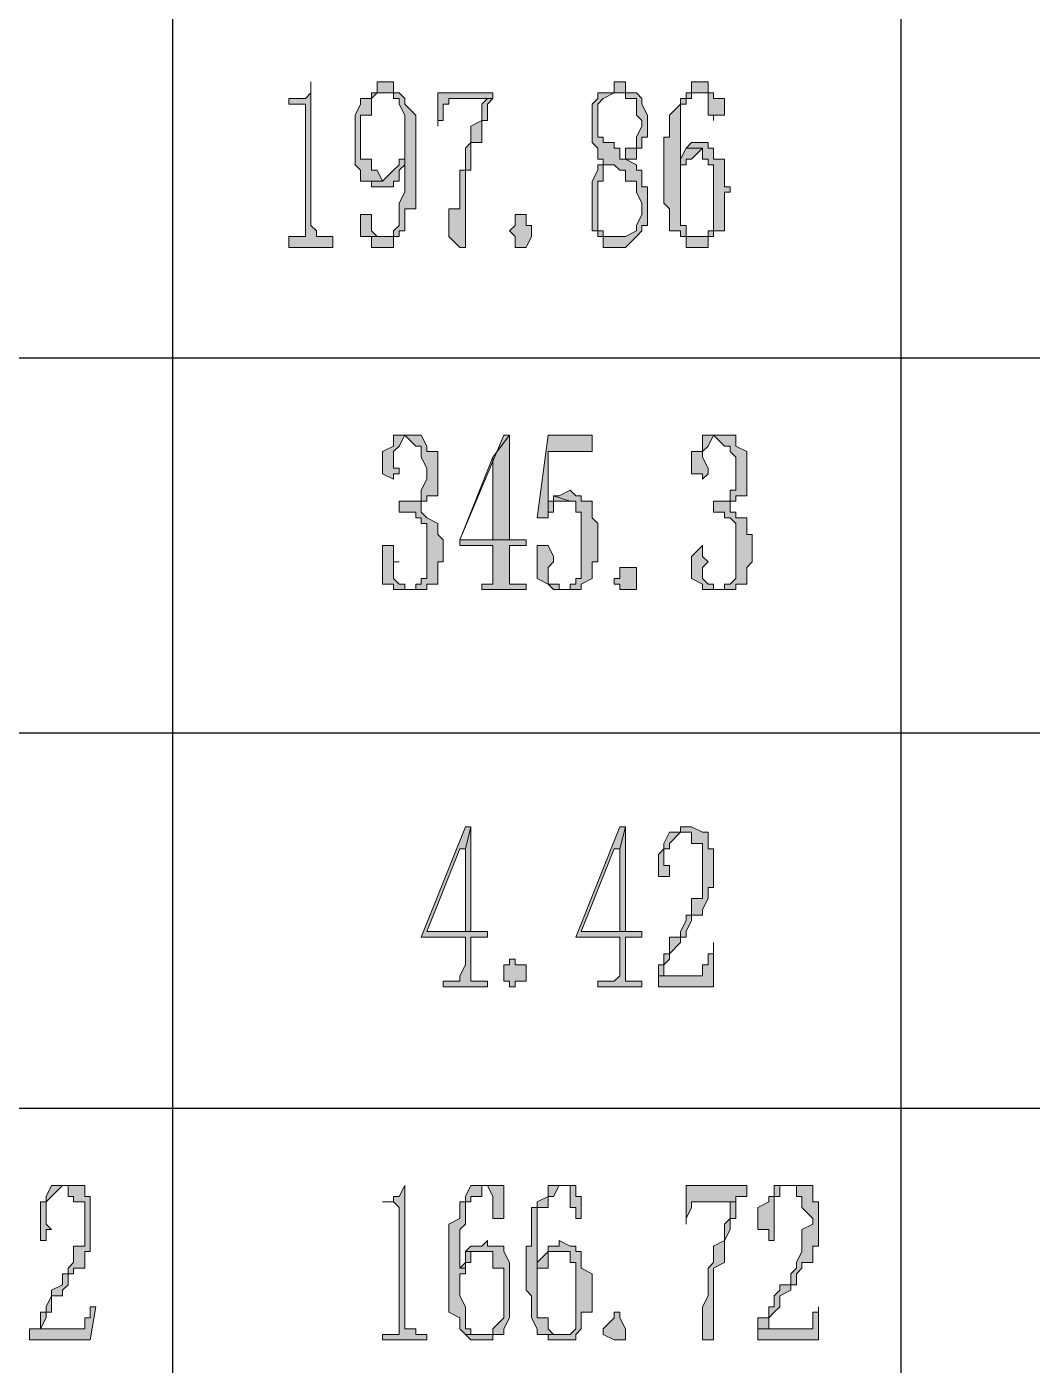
# Model space of a CAD drawing. Header units: millimetres. Extents: x 20 to 821, y 1 to 1134.
# Drawn here: x 755.55 to 788.36, y 191.2 to 234.86 of the extents above; entities that cross this region are included whole.
import ezdxf

# ---------------------------------------------------------------- set-up
doc = ezdxf.new("R2010")
doc.units = ezdxf.units.MM
doc.layers.add('1', color=7, linetype='Continuous')

msp = doc.modelspace()

# ---------------------------------------------------------------- hatches: boundary and pattern name
h = msp.add_hatch(color=0)
h.dxf.hatch_style = 2
h.paths.add_polyline_path([(764.82, 233.061732), (764.82, 232.701732), (764.64, 232.521732), (764.1, 232.521732), (764.1, 232.341732), (764.64, 232.341732), (764.64, 231.981732), (764.64, 228.021732), (764.28, 228.021732), (764.1, 228.021732), (764.1, 227.661732), (765.54, 227.661732), (765.54, 228.021732), (765.36, 228.021732), (765, 228.021732), (765, 228.201732), (764.82, 228.381732)])
h = msp.add_hatch(color=0)
h.dxf.hatch_style = 2
h.paths.add_polyline_path([(767.16, 233.061732), (766.98, 233.061732), (766.98, 232.701732), (766.8, 232.701732), (766.8, 232.521732), (766.44, 232.521732), (766.44, 232.341732), (766.26, 231.981732), (766.26, 230.361732), (766.44, 230.181732), (766.44, 229.821732), (767.16, 229.821732), (766.98, 230.181732), (766.8, 230.181732), (766.8, 230.361732), (766.8, 230.541732), (766.44, 230.541732), (766.44, 231.981732), (766.8, 231.981732), (766.8, 232.521732), (766.98, 232.701732), (767.7, 232.701732), (767.52, 232.701732), (767.52, 233.061732)])
h = msp.add_hatch(color=0)
h.dxf.hatch_style = 2
h.paths.add_polyline_path([(774.9, 233.061732), (774.72, 233.061732), (774.72, 232.701732), (774.18, 232.701732), (774.18, 232.521732), (774, 232.341732), (774, 231.081732), (774.18, 230.901732), (774.18, 230.541732), (774.36, 230.541732), (774.36, 230.361732), (774.72, 230.361732), (774.9, 230.181732), (775.08, 230.181732), (775.08, 229.821732), (775.44, 229.821732), (775.44, 229.641732), (775.44, 229.461732), (775.62, 229.101732), (775.62, 228.741732), (775.44, 228.381732), (775.44, 228.201732), (775.08, 228.021732), (774.36, 228.021732), (774.36, 227.661732), (775.08, 227.661732), (775.44, 228.021732), (775.62, 228.201732), (775.62, 228.381732), (775.8, 228.381732), (775.8, 229.641732), (775.62, 229.641732), (775.62, 230.181732), (775.44, 230.181732), (775.44, 230.361732), (775.08, 230.541732), (775.44, 230.541732), (775.08, 230.541732), (774.9, 230.541732), (774.9, 230.901732), (774.72, 230.901732), (774.72, 231.081732), (774.36, 231.081732), (774.36, 231.261732), (774.18, 231.261732), (774.18, 231.621732), (774.18, 232.341732), (774.36, 232.521732), (774.72, 232.701732), (775.44, 232.701732), (775.08, 232.701732), (775.08, 233.061732)])
h = msp.add_hatch(color=0)
h.dxf.hatch_style = 2
h.paths.add_polyline_path([(777.6, 233.061732), (777.24, 233.061732), (777.24, 232.701732), (777.06, 232.701732), (777.06, 232.521732), (776.88, 232.521732), (776.88, 232.341732), (776.52, 231.981732), (776.52, 231.261732), (776.34, 231.261732), (776.34, 230.181732), (776.34, 229.821732), (776.34, 229.101732), (776.52, 228.921732), (776.52, 228.201732), (776.88, 228.201732), (776.88, 228.021732), (777.06, 228.021732), (777.6, 228.021732), (777.24, 228.021732), (777.06, 228.021732), (777.06, 228.201732), (777.06, 228.381732), (776.88, 228.381732), (776.88, 232.341732), (777.06, 232.341732), (777.06, 232.521732), (777.24, 232.521732), (777.24, 232.701732), (777.6, 232.701732), (777.96, 232.701732), (777.78, 232.701732), (777.78, 233.061732)])
h = msp.add_hatch(color=0)
h.dxf.hatch_style = 2
h.paths.add_polyline_path([(767.7, 232.701732), (767.16, 232.701732), (767.52, 232.701732), (767.52, 232.521732), (767.7, 232.521732), (767.7, 232.341732), (767.88, 231.981732), (767.88, 230.541732), (767.7, 230.541732), (767.88, 230.541732), (767.88, 230.361732), (767.88, 229.641732), (767.88, 229.461732), (767.7, 229.101732), (767.7, 228.381732), (767.52, 228.201732), (767.52, 228.021732), (767.16, 228.021732), (766.8, 228.021732), (766.8, 227.661732), (767.52, 227.661732), (767.52, 228.021732), (767.7, 228.021732), (767.7, 228.201732), (767.88, 228.201732), (767.88, 228.381732), (767.88, 228.921732), (768.24, 228.921732), (768.24, 231.981732), (767.88, 232.341732), (767.88, 232.521732)])
h = msp.add_hatch(color=0)
h.dxf.hatch_style = 2
h.paths.add_polyline_path([(770.76, 232.701732), (768.96, 232.701732), (768.96, 231.621732), (768.96, 231.801732), (769.14, 231.801732), (769.14, 232.341732), (769.32, 232.341732), (769.32, 232.521732), (769.68, 232.521732), (770.76, 232.521732)])
h = msp.add_hatch(color=0)
h.dxf.hatch_style = 2
h.paths.add_polyline_path([(770.76, 232.521732), (770.58, 232.521732), (770.4, 232.341732), (770.4, 231.801732), (770.04, 231.621732), (770.04, 231.081732), (769.86, 230.901732), (769.86, 230.181732), (769.68, 230.181732), (769.68, 228.921732), (769.32, 228.921732), (769.32, 228.741732), (769.32, 228.021732), (769.68, 227.661732), (769.86, 227.661732), (769.86, 228.021732), (769.86, 230.181732), (770.04, 230.181732), (770.04, 231.081732), (770.4, 231.081732), (770.4, 231.801732), (770.58, 231.801732), (770.58, 232.341732)])
h = msp.add_hatch(color=0)
h.dxf.hatch_style = 2
h.paths.add_polyline_path([(775.44, 232.701732), (774.9, 232.701732), (775.08, 232.701732), (775.08, 232.521732), (775.44, 232.521732), (775.44, 231.981732), (775.62, 231.801732), (775.62, 231.621732), (775.44, 231.261732), (775.44, 230.901732), (775.08, 230.901732), (775.08, 230.541732), (775.44, 230.541732), (775.44, 230.901732), (775.62, 230.901732), (775.62, 231.261732), (775.8, 231.261732), (775.8, 231.981732), (775.62, 232.341732), (775.62, 232.521732)])
h = msp.add_hatch(color=0)
h.dxf.hatch_style = 2
h.paths.add_polyline_path([(777.96, 232.701732), (777.6, 232.701732), (777.78, 232.701732), (777.78, 231.981732), (777.96, 231.981732), (777.96, 231.801732), (777.96, 231.981732), (778.32, 231.981732), (778.32, 232.341732), (778.32, 232.521732), (777.96, 232.521732)])
h = msp.add_hatch(color=0)
h.dxf.hatch_style = 2
h.paths.add_polyline_path([(777.6, 231.081732), (777.24, 231.081732), (777.06, 230.901732), (777.6, 230.901732), (777.6, 230.541732), (777.78, 230.541732), (777.78, 230.361732), (777.96, 230.361732), (777.96, 230.181732), (777.96, 228.381732), (777.96, 228.201732), (777.78, 228.201732), (777.78, 228.021732), (777.6, 228.021732), (777.06, 228.021732), (777.06, 227.661732), (777.78, 227.661732), (777.78, 228.021732), (777.96, 228.021732), (777.96, 228.201732), (778.32, 228.201732), (778.32, 228.381732), (778.32, 229.461732), (778.5, 229.461732), (778.5, 229.641732), (778.32, 229.641732), (778.32, 230.541732), (777.96, 230.541732), (777.96, 230.901732), (777.78, 230.901732), (777.78, 231.081732)])
h = msp.add_hatch(color=0)
h.dxf.hatch_style = 2
h.paths.add_polyline_path([(777.06, 230.901732), (776.88, 230.541732), (776.88, 230.181732), (776.88, 230.361732), (777.06, 230.361732), (777.06, 230.541732), (777.24, 230.541732), (777.6, 230.901732)])
h = msp.add_hatch(color=0)
h.dxf.hatch_style = 2
h.paths.add_polyline_path([(767.7, 230.541732), (767.7, 230.361732), (767.52, 230.181732), (767.16, 229.821732), (766.44, 229.821732), (766.8, 229.821732), (766.8, 229.641732), (766.98, 229.641732), (767.52, 229.641732), (767.52, 229.821732), (767.7, 229.821732), (767.7, 230.181732), (767.88, 230.361732), (767.88, 230.541732)])
h = msp.add_hatch(color=0)
h.dxf.hatch_style = 2
h.paths.add_polyline_path([(774.36, 230.361732), (774.18, 230.361732), (774.18, 230.181732), (774, 229.821732), (774, 228.201732), (774.18, 228.201732), (774.18, 228.021732), (774.36, 228.021732), (774.9, 228.021732), (774.72, 228.021732), (774.36, 228.021732), (774.36, 228.201732), (774.18, 228.201732), (774.18, 228.381732), (774.18, 229.821732), (774.36, 229.821732), (774.36, 230.361732), (774.72, 230.361732)])
h = msp.add_hatch(color=0)
h.dxf.hatch_style = 2
h.paths.add_polyline_path([(766.44, 228.741732), (766.44, 228.021732), (766.8, 228.021732), (766.98, 228.021732), (766.8, 228.201732), (766.8, 228.741732)])
h = msp.add_hatch(color=0)
h.dxf.hatch_style = 2
h.paths.add_polyline_path([(771.84, 227.661732), (771.48, 227.661732), (771.48, 228.021732), (771.3, 228.201732), (771.48, 228.381732), (771.48, 228.741732), (771.84, 228.741732), (771.84, 228.381732), (772.02, 228.381732), (772.02, 228.021732)])
h = msp.add_hatch(color=0)
h.dxf.hatch_style = 2
h.paths.add_polyline_path([(767.7, 221.541732), (767.52, 221.541732), (767.52, 221.181732), (767.16, 221.001732), (767.16, 220.281732), (767.52, 220.101732), (767.52, 220.281732), (767.7, 220.281732), (767.7, 220.461732), (767.52, 220.461732), (767.52, 221.001732), (767.7, 221.181732), (767.88, 221.541732)])
h = msp.add_hatch(color=0)
h.dxf.hatch_style = 2
h.paths.add_polyline_path([(767.88, 221.541732), (767.7, 221.541732), (767.88, 221.541732), (768.24, 221.181732), (768.42, 221.181732), (768.42, 221.001732), (768.42, 220.821732), (768.6, 220.461732), (768.6, 220.101732), (768.42, 219.741732), (768.42, 219.381732), (768.24, 219.381732), (767.7, 219.381732), (767.7, 219.021732), (768.24, 219.021732), (768.24, 218.841732), (768.42, 218.841732), (768.42, 218.661732), (768.6, 218.661732), (768.6, 218.301732), (768.6, 216.861732), (768.42, 216.861732), (768.42, 216.681732), (768.24, 216.681732), (768.24, 216.501732), (767.88, 216.501732), (768.6, 216.501732), (768.6, 216.681732), (768.96, 216.681732), (768.96, 216.861732), (768.96, 217.401732), (769.14, 217.401732), (769.14, 218.121732), (768.96, 218.301732), (768.96, 218.661732), (768.6, 218.841732), (768.42, 219.021732), (768.42, 219.381732), (768.6, 219.381732), (768.6, 219.561732), (768.96, 219.561732), (768.96, 221.001732), (768.6, 221.001732), (768.6, 221.181732), (768.42, 221.541732)])
h = msp.add_hatch(color=0)
h.dxf.hatch_style = 2
h.paths.add_polyline_path([(771.3, 221.541732), (771.12, 221.541732), (769.68, 218.121732), (769.68, 217.941732), (770.76, 217.941732), (770.76, 216.681732), (770.58, 216.681732), (770.4, 216.681732), (770.4, 216.501732), (771.84, 216.501732), (771.84, 216.681732), (771.3, 216.681732), (771.3, 216.861732), (771.3, 217.941732), (771.84, 217.941732), (771.84, 218.121732), (771.3, 218.121732), (769.68, 218.121732), (770.76, 220.821732)])
h = msp.add_hatch(color=0)
h.dxf.hatch_style = 2
h.paths.add_polyline_path([(771.3, 221.541732), (770.76, 220.821732), (770.76, 218.121732), (769.68, 218.121732), (771.3, 218.121732)])
h = msp.add_hatch(color=0)
h.dxf.hatch_style = 2
h.paths.add_polyline_path([(774, 221.541732), (772.56, 221.541732), (772.2, 218.841732), (772.56, 218.841732), (772.56, 219.021732), (772.56, 221.001732), (774, 221.001732)])
h = msp.add_hatch(color=0)
h.dxf.hatch_style = 2
h.paths.add_polyline_path([(777.78, 221.541732), (777.6, 221.541732), (777.6, 221.181732), (777.6, 221.001732), (777.24, 221.001732), (777.24, 220.281732), (777.6, 220.281732), (777.6, 220.101732), (777.78, 220.281732), (777.78, 220.461732), (777.6, 220.821732), (777.6, 221.001732), (777.78, 221.181732), (777.96, 221.541732)])
h = msp.add_hatch(color=0)
h.dxf.hatch_style = 2
h.paths.add_polyline_path([(778.32, 221.541732), (777.78, 221.541732), (777.96, 221.541732), (778.32, 221.181732), (778.5, 221.181732), (778.5, 221.001732), (778.68, 220.821732), (778.68, 219.741732), (778.5, 219.741732), (778.5, 219.381732), (778.32, 219.381732), (777.96, 219.381732), (777.96, 219.021732), (778.32, 219.021732), (778.32, 218.841732), (778.5, 218.841732), (778.68, 218.661732), (778.68, 216.861732), (778.5, 216.681732), (778.32, 216.681732), (778.32, 216.501732), (777.96, 216.501732), (778.68, 216.501732), (778.68, 216.681732), (779.04, 216.681732), (779.04, 217.221732), (779.22, 217.401732), (779.22, 218.301732), (779.04, 218.301732), (779.04, 218.841732), (778.68, 218.841732), (778.68, 219.021732), (778.5, 219.021732), (778.5, 219.381732), (778.68, 219.381732), (778.68, 219.561732), (779.04, 219.561732), (779.04, 221.001732), (778.68, 221.181732), (778.68, 221.541732), (778.5, 221.541732)])
h = msp.add_hatch(color=0)
h.dxf.hatch_style = 2
h.paths.add_polyline_path([(773.28, 219.741732), (772.92, 219.561732), (772.74, 219.561732), (773.28, 219.381732), (773.46, 219.381732), (773.46, 219.021732), (773.64, 219.021732), (773.64, 218.841732), (773.64, 217.221732), (773.64, 216.861732), (773.46, 216.861732), (773.46, 216.681732), (773.28, 216.681732), (773.28, 216.501732), (772.74, 216.501732), (772.92, 216.501732), (773.64, 216.501732), (773.64, 216.681732), (774, 216.861732), (774, 217.401732), (774.18, 217.401732), (774.18, 218.661732), (774, 218.841732), (774, 219.381732), (773.64, 219.381732), (773.64, 219.561732), (773.46, 219.561732)])
h = msp.add_hatch(color=0)
h.dxf.hatch_style = 2
h.paths.add_polyline_path([(772.74, 219.561732), (772.74, 219.381732), (772.56, 219.381732), (772.56, 219.021732), (772.74, 219.021732), (772.74, 219.381732), (772.92, 219.381732), (773.28, 219.381732)])
h = msp.add_hatch(color=0)
h.dxf.hatch_style = 2
h.paths.add_polyline_path([(767.52, 217.941732), (767.16, 217.941732), (767.16, 217.581732), (767.16, 216.681732), (767.52, 216.681732), (767.52, 216.501732), (767.7, 216.501732), (768.6, 216.501732), (767.88, 216.501732), (767.88, 216.681732), (767.7, 216.681732), (767.52, 216.861732), (767.52, 217.401732), (767.7, 217.401732), (767.52, 217.401732), (767.52, 217.581732)])
h = msp.add_hatch(color=0)
h.dxf.hatch_style = 2
h.paths.add_polyline_path([(772.56, 217.941732), (772.2, 217.941732), (772.2, 217.581732), (772.2, 216.861732), (772.56, 216.681732), (772.74, 216.501732), (773.28, 216.501732), (772.92, 216.501732), (772.92, 216.681732), (772.74, 216.681732), (772.56, 216.681732), (772.56, 216.861732), (772.56, 217.221732), (772.74, 217.401732), (772.74, 217.581732)])
h = msp.add_hatch(color=0)
h.dxf.hatch_style = 2
h.paths.add_polyline_path([(777.6, 217.941732), (777.24, 217.581732), (777.24, 216.861732), (777.6, 216.681732), (777.6, 216.501732), (777.78, 216.501732), (778.68, 216.501732), (777.96, 216.501732), (777.96, 216.681732), (777.78, 216.681732), (777.6, 216.861732), (777.6, 217.221732), (777.78, 217.401732), (777.6, 217.581732)])
h = msp.add_hatch(color=0)
h.dxf.hatch_style = 2
h.paths.add_polyline_path([(775.08, 216.501732), (774.9, 216.501732), (774.9, 216.681732), (774.72, 216.681732), (774.72, 216.861732), (774.9, 216.861732), (774.9, 217.221732), (775.44, 217.221732), (775.44, 216.861732), (775.44, 216.501732)])
h = msp.add_hatch(color=0)
h.dxf.hatch_style = 2
h.paths.add_polyline_path([(770.04, 208.761732), (769.86, 208.761732), (768.42, 205.161732), (769.86, 205.161732), (769.86, 204.261732), (769.68, 203.901732), (769.68, 203.721732), (769.32, 203.721732), (769.14, 203.721732), (769.14, 203.541732), (770.58, 203.541732), (770.58, 203.721732), (770.04, 203.721732), (770.04, 203.901732), (770.04, 205.161732), (770.58, 205.161732), (770.58, 205.341732), (770.04, 205.341732), (768.6, 205.341732), (769.68, 208.041732), (769.86, 208.041732)])
h = msp.add_hatch(color=0)
h.dxf.hatch_style = 2
h.paths.add_polyline_path([(770.04, 208.761732), (769.86, 208.041732), (769.86, 205.341732), (768.6, 205.341732), (770.04, 205.341732)])
h = msp.add_hatch(color=0)
h.dxf.hatch_style = 2
h.paths.add_polyline_path([(775.08, 208.761732), (774.9, 208.761732), (773.46, 205.161732), (774.9, 205.161732), (774.9, 204.261732), (774.9, 203.901732), (774.72, 203.721732), (774.18, 203.721732), (774.18, 203.541732), (775.62, 203.541732), (775.62, 203.721732), (775.08, 203.721732), (775.08, 203.901732), (775.08, 205.161732), (775.62, 205.161732), (775.62, 205.341732), (775.08, 205.341732), (773.64, 205.341732), (774.72, 208.041732), (774.9, 208.041732)])
h = msp.add_hatch(color=0)
h.dxf.hatch_style = 2
h.paths.add_polyline_path([(775.08, 208.761732), (774.9, 208.041732), (774.9, 205.341732), (773.64, 205.341732), (775.08, 205.341732)])
h = msp.add_hatch(color=0)
h.dxf.hatch_style = 2
h.paths.add_polyline_path([(777.06, 208.761732), (776.88, 208.761732), (776.88, 208.581732), (776.52, 208.581732), (777.06, 208.581732), (777.24, 208.581732), (777.24, 208.221732), (777.6, 208.221732), (777.6, 208.041732), (777.6, 206.421732), (777.24, 206.421732), (777.24, 206.061732), (777.24, 205.881732), (777.06, 205.881732), (777.06, 205.701732), (776.88, 205.341732), (776.88, 205.161732), (776.52, 205.161732), (776.52, 204.621732), (776.34, 204.621732), (776.34, 204.261732), (776.16, 204.261732), (776.16, 203.901732), (776.34, 203.901732), (776.34, 204.261732), (776.52, 204.441732), (776.52, 204.621732), (776.88, 204.981732), (776.88, 205.161732), (777.06, 205.161732), (777.06, 205.341732), (777.24, 205.701732), (777.24, 205.881732), (777.6, 205.881732), (777.6, 206.061732), (777.78, 206.421732), (777.78, 206.781732), (777.96, 206.781732), (777.96, 208.041732), (777.78, 208.041732), (777.78, 208.581732), (777.6, 208.581732), (777.24, 208.761732)])
h = msp.add_hatch(color=0)
h.dxf.hatch_style = 2
h.paths.add_polyline_path([(776.52, 208.581732), (776.34, 208.221732), (776.34, 208.041732), (776.16, 207.861732), (776.16, 207.141732), (776.34, 207.141732), (776.52, 207.141732), (776.52, 207.321732), (776.52, 207.501732), (776.34, 207.501732), (776.34, 208.041732), (776.52, 208.041732), (776.52, 208.221732), (776.88, 208.581732), (777.06, 208.581732)])
h = msp.add_hatch(color=0)
h.dxf.hatch_style = 2
h.paths.add_polyline_path([(777.96, 204.981732), (777.96, 204.621732), (777.78, 204.621732), (777.78, 204.261732), (777.6, 204.261732), (777.6, 203.901732), (776.34, 203.901732), (776.16, 203.901732), (776.16, 203.541732), (777.96, 203.541732)])
h = msp.add_hatch(color=0)
h.dxf.hatch_style = 2
h.paths.add_polyline_path([(771.3, 203.541732), (771.3, 203.721732), (771.12, 203.721732), (771.12, 204.261732), (771.3, 204.261732), (771.3, 204.441732), (771.48, 204.441732), (771.48, 204.261732), (771.84, 204.261732), (771.84, 203.721732), (771.48, 203.721732), (771.48, 203.541732)])
h = msp.add_hatch(color=0)
h.dxf.hatch_style = 2
h.paths.add_polyline_path([(756.9, 197.061732), (756.36, 197.061732), (756.72, 197.061732), (756.9, 197.061732), (756.9, 196.701732), (757.08, 196.701732), (757.08, 196.521732), (757.44, 196.521732), (757.44, 196.341732), (757.44, 195.081732), (757.08, 195.081732), (757.08, 194.541732), (756.9, 194.361732), (756.9, 194.181732), (756.72, 194.181732), (756.72, 193.821732), (756.36, 193.641732), (756.36, 193.461732), (756.18, 193.101732), (756.18, 192.921732), (756, 192.921732), (756, 192.381732), (755.64, 192.381732), (756, 192.381732), (756.18, 192.741732), (756.18, 192.921732), (756.36, 192.921732), (756.36, 193.461732), (756.72, 193.461732), (756.72, 193.641732), (756.9, 193.821732), (756.9, 194.181732), (757.08, 194.181732), (757.08, 194.361732), (757.44, 194.361732), (757.44, 194.901732), (757.62, 194.901732), (757.62, 196.701732), (757.44, 196.701732), (757.44, 197.061732), (757.08, 197.061732)])
h = msp.add_hatch(color=0)
h.dxf.hatch_style = 2
h.paths.add_polyline_path([(756.36, 197.061732), (756.18, 196.701732), (756.18, 196.521732), (756, 196.521732), (756, 195.261732), (756.18, 195.261732), (756.18, 195.621732), (756.36, 195.621732), (756.18, 195.801732), (756.18, 196.521732), (756.36, 196.701732), (756.72, 197.061732)])
h = msp.add_hatch(color=0)
h.dxf.hatch_style = 2
h.paths.add_polyline_path([(767.88, 197.061732), (767.7, 196.701732), (767.52, 196.701732), (767.52, 196.521732), (767.16, 196.521732), (767.52, 196.521732), (767.7, 196.341732), (767.7, 192.201732), (767.52, 192.201732), (767.16, 192.201732), (767.16, 192.021732), (768.6, 192.021732), (768.6, 192.201732), (768.42, 192.201732), (768.24, 192.201732), (768.24, 192.381732), (767.88, 192.381732), (767.88, 192.741732)])
h = msp.add_hatch(color=0)
h.dxf.hatch_style = 2
h.paths.add_polyline_path([(770.58, 197.061732), (770.04, 197.061732), (769.86, 196.701732), (769.86, 196.521732), (769.68, 196.521732), (769.68, 195.981732), (769.32, 195.801732), (769.32, 194.361732), (769.32, 194.181732), (769.32, 192.921732), (769.68, 192.741732), (769.68, 192.381732), (769.86, 192.201732), (770.4, 192.201732), (770.04, 192.201732), (770.04, 192.381732), (769.86, 192.381732), (769.86, 193.101732), (769.68, 193.461732), (769.68, 194.181732), (769.86, 194.181732), (769.86, 194.361732), (769.68, 194.361732), (769.68, 195.621732), (769.86, 195.801732), (769.86, 196.521732), (770.04, 196.521732), (770.04, 196.701732), (770.4, 196.701732), (770.4, 197.061732), (770.58, 197.061732), (771.12, 197.061732), (770.76, 197.061732)])
h = msp.add_hatch(color=0)
h.dxf.hatch_style = 2
h.paths.add_polyline_path([(771.12, 197.061732), (770.58, 197.061732), (770.76, 196.701732), (770.76, 195.981732), (771.12, 195.981732)])
h = msp.add_hatch(color=0)
h.dxf.hatch_style = 2
h.paths.add_polyline_path([(772.92, 197.061732), (772.56, 197.061732), (772.56, 196.701732), (772.2, 196.521732), (772.2, 196.341732), (772.02, 196.341732), (772.02, 195.081732), (771.84, 195.081732), (771.84, 194.361732), (771.84, 194.181732), (771.84, 193.641732), (772.02, 193.461732), (772.02, 192.741732), (772.2, 192.381732), (772.2, 192.201732), (772.56, 192.201732), (772.92, 192.201732), (772.74, 192.201732), (772.56, 192.381732), (772.56, 192.741732), (772.2, 192.741732), (772.2, 196.341732), (772.56, 196.341732), (772.56, 196.701732), (772.74, 196.701732), (772.92, 197.061732), (773.46, 197.061732), (773.28, 197.061732)])
h = msp.add_hatch(color=0)
h.dxf.hatch_style = 2
h.paths.add_polyline_path([(773.46, 197.061732), (772.92, 197.061732), (773.28, 197.061732), (773.28, 196.341732), (773.46, 196.341732), (773.46, 195.981732), (773.64, 195.981732), (773.64, 196.701732), (773.46, 196.701732)])
h = msp.add_hatch(color=0)
h.dxf.hatch_style = 2
h.paths.add_polyline_path([(779.04, 197.061732), (777.06, 197.061732), (777.06, 195.801732), (777.06, 195.981732), (777.24, 196.341732), (777.24, 196.521732), (777.6, 196.521732), (778.68, 196.521732), (778.68, 196.701732), (779.04, 196.701732)])
h = msp.add_hatch(color=0)
h.dxf.hatch_style = 2
h.paths.add_polyline_path([(779.94, 197.061732), (779.94, 196.701732), (779.76, 196.701732), (779.76, 196.521732), (779.4, 196.341732), (779.4, 195.621732), (779.76, 195.621732), (779.76, 195.261732), (779.94, 195.261732), (779.94, 196.521732), (779.94, 196.701732), (780.12, 196.701732), (780.12, 197.061732), (780.48, 197.061732)])
h = msp.add_hatch(color=0)
h.dxf.hatch_style = 2
h.paths.add_polyline_path([(780.48, 197.061732), (779.94, 197.061732), (780.48, 197.061732), (780.66, 197.061732), (780.66, 196.701732), (780.84, 196.701732), (780.84, 196.521732), (780.84, 196.341732), (781.2, 195.981732), (781.2, 195.801732), (780.84, 195.621732), (780.84, 194.901732), (780.66, 194.541732), (780.66, 194.361732), (780.48, 194.181732), (780.48, 193.821732), (780.12, 193.821732), (780.12, 193.641732), (779.94, 193.461732), (779.94, 193.101732), (779.76, 193.101732), (779.76, 192.741732), (779.4, 192.741732), (779.4, 192.381732), (779.76, 192.381732), (779.76, 192.741732), (779.94, 192.921732), (780.12, 193.101732), (780.12, 193.461732), (780.48, 193.641732), (780.48, 193.821732), (780.66, 193.821732), (780.66, 194.181732), (780.84, 194.361732), (780.84, 194.541732), (781.2, 194.541732), (781.2, 195.081732), (781.38, 195.081732), (781.38, 196.521732), (781.2, 196.521732), (781.2, 197.061732), (780.84, 197.061732)])
h = msp.add_hatch(color=0)
h.dxf.hatch_style = 2
h.paths.add_polyline_path([(778.68, 196.701732), (778.68, 196.521732), (778.5, 196.521732), (778.5, 195.981732), (778.32, 195.801732), (778.32, 195.261732), (777.96, 195.081732), (777.96, 194.541732), (777.78, 194.361732), (777.78, 193.461732), (777.6, 193.101732), (777.6, 192.921732), (777.6, 192.021732), (777.78, 192.021732), (777.96, 192.021732), (777.96, 192.201732), (777.96, 194.361732), (778.32, 194.541732), (778.32, 195.261732), (778.5, 195.621732), (778.5, 195.981732), (778.68, 195.981732)])
h = msp.add_hatch(color=0)
h.dxf.hatch_style = 2
h.paths.add_polyline_path([(770.58, 195.261732), (770.4, 195.081732), (770.04, 195.081732), (769.86, 194.901732), (770.76, 194.901732), (770.76, 194.541732), (770.76, 194.361732), (771.12, 194.361732), (771.12, 192.741732), (770.76, 192.381732), (770.76, 192.201732), (770.58, 192.201732), (769.86, 192.201732), (770.04, 192.021732), (770.76, 192.021732), (770.76, 192.201732), (771.12, 192.201732), (771.12, 192.381732), (771.3, 192.741732), (771.3, 194.541732), (771.12, 194.901732), (771.12, 195.081732), (770.76, 195.081732), (770.58, 195.081732)])
h = msp.add_hatch(color=0)
h.dxf.hatch_style = 2
h.paths.add_polyline_path([(772.92, 195.261732), (772.92, 195.081732), (772.74, 195.081732), (772.56, 195.081732), (772.56, 194.901732), (773.28, 194.901732), (773.28, 194.541732), (773.46, 194.541732), (773.46, 194.361732), (773.46, 192.741732), (773.46, 192.381732), (773.28, 192.201732), (772.56, 192.201732), (772.56, 192.021732), (773.46, 192.021732), (773.46, 192.201732), (773.64, 192.381732), (773.64, 192.921732), (774, 192.921732), (774, 194.181732), (773.64, 194.361732), (773.64, 194.901732), (773.46, 194.901732), (773.46, 195.081732), (773.28, 195.081732)])
h = msp.add_hatch(color=0)
h.dxf.hatch_style = 2
h.paths.add_polyline_path([(769.86, 194.901732), (769.86, 194.541732), (769.68, 194.361732), (769.86, 194.361732), (769.86, 194.541732), (770.04, 194.541732), (770.04, 194.901732), (770.58, 194.901732)])
h = msp.add_hatch(color=0)
h.dxf.hatch_style = 2
h.paths.add_polyline_path([(772.56, 194.901732), (772.2, 194.541732), (772.2, 194.361732), (772.56, 194.361732), (772.56, 194.901732), (772.74, 194.901732), (772.92, 194.901732)])
h = msp.add_hatch(color=0)
h.dxf.hatch_style = 2
h.paths.add_polyline_path([(757.8, 193.101732), (757.62, 193.101732), (757.62, 192.921732), (757.62, 192.741732), (757.44, 192.741732), (757.44, 192.381732), (757.08, 192.381732), (755.64, 192.381732), (755.64, 192.021732), (757.62, 192.021732)])
h = msp.add_hatch(color=0)
h.dxf.hatch_style = 2
h.paths.add_polyline_path([(781.38, 193.101732), (781.38, 192.921732), (781.2, 192.921732), (781.2, 192.381732), (780.84, 192.381732), (779.4, 192.381732), (779.4, 192.021732), (781.38, 192.021732)])
h = msp.add_hatch(color=0)
h.dxf.hatch_style = 2
h.paths.add_polyline_path([(774.9, 192.021732), (774.72, 192.021732), (774.36, 192.201732), (774.36, 192.381732), (774.72, 192.741732), (774.72, 192.921732), (774.9, 192.921732), (774.9, 192.741732), (775.08, 192.381732), (775.08, 192.021732)])

# ---------------------------------------------------------------- linework, layer by layer
at = {"layer": '1', "color": 0, "lineweight": 25}
for points in [[(760.32, 89.781732), (760.32, 419.721732)], [(784.08, 77.541732), (784.08, 419.721732)], [(557.64, 224.061732), (821.16, 224.061732)], [(557.64, 211.821732), (821.16, 211.821732)], [(557.64, 199.581732), (821.16, 199.581732)]]:
    msp.add_lwpolyline(points, dxfattribs=at)
at = {"layer": '1', "color": 0, "lineweight": 5}
for points in [[(764.82, 233.061732), (764.82, 232.701732), (764.64, 232.521732), (764.1, 232.521732), (764.1, 232.341732), (764.64, 232.341732), (764.64, 231.981732), (764.64, 228.021732), (764.28, 228.021732), (764.1, 228.021732), (764.1, 227.661732), (765.54, 227.661732), (765.54, 228.021732), (765.36, 228.021732), (765, 228.021732), (765, 228.201732), (764.82, 228.381732), (764.82, 233.061732)], [(767.16, 233.061732), (766.98, 233.061732), (766.98, 232.701732), (766.8, 232.701732), (766.8, 232.521732), (766.44, 232.521732), (766.44, 232.341732), (766.26, 231.981732), (766.26, 230.361732), (766.44, 230.181732), (766.44, 230.181732), (766.44, 229.821732), (767.16, 229.821732), (766.98, 230.181732), (766.8, 230.181732), (766.8, 230.361732), (766.8, 230.541732), (766.44, 230.541732), (766.44, 231.981732), (766.8, 231.981732), (766.8, 232.521732), (766.98, 232.701732), (767.7, 232.701732), (767.52, 232.701732), (767.52, 233.061732), (767.16, 233.061732)], [(774.9, 233.061732), (774.72, 233.061732), (774.72, 232.701732), (774.18, 232.701732), (774.18, 232.521732), (774, 232.341732), (774, 231.081732), (774.18, 230.901732), (774.18, 230.541732), (774.36, 230.541732), (774.36, 230.361732), (774.36, 230.361732), (774.72, 230.361732), (774.9, 230.181732), (775.08, 230.181732), (775.08, 229.821732), (775.44, 229.821732), (775.44, 229.641732), (775.44, 229.461732), (775.62, 229.101732), (775.62, 228.741732), (775.44, 228.381732), (775.44, 228.201732), (775.08, 228.021732), (774.36, 228.021732), (774.36, 227.661732), (775.08, 227.661732), (775.44, 228.021732), (775.62, 228.201732), (775.62, 228.381732), (775.8, 228.381732), (775.8, 229.641732), (775.62, 229.641732), (775.62, 230.181732), (775.44, 230.181732), (775.44, 230.361732), (775.08, 230.541732), (775.44, 230.541732), (775.08, 230.541732), (774.9, 230.541732), (774.9, 230.901732), (774.72, 230.901732), (774.72, 231.081732), (774.36, 231.081732), (774.36, 231.261732), (774.18, 231.261732), (774.18, 231.621732), (774.18, 232.341732), (774.36, 232.521732), (774.72, 232.701732), (775.44, 232.701732), (775.08, 232.701732), (775.08, 233.061732), (774.9, 233.061732)], [(777.6, 233.061732), (777.24, 233.061732), (777.24, 232.701732), (777.06, 232.701732), (777.06, 232.521732), (776.88, 232.521732), (776.88, 232.341732), (776.52, 231.981732), (776.52, 231.261732), (776.34, 231.261732), (776.34, 230.181732), (776.34, 229.821732), (776.34, 229.101732), (776.52, 228.921732), (776.52, 228.201732), (776.88, 228.201732), (776.88, 228.021732), (777.06, 228.021732), (777.6, 228.021732), (777.24, 228.021732), (777.06, 228.021732), (777.06, 228.201732), (777.06, 228.381732), (776.88, 228.381732), (776.88, 232.341732), (777.06, 232.341732), (777.06, 232.521732), (777.24, 232.521732), (777.24, 232.701732), (777.6, 232.701732), (777.96, 232.701732), (777.78, 232.701732), (777.78, 233.061732), (777.6, 233.061732)], [(767.7, 232.701732), (767.16, 232.701732), (767.52, 232.701732), (767.52, 232.521732), (767.7, 232.521732), (767.7, 232.341732), (767.88, 231.981732), (767.88, 230.541732), (767.7, 230.541732), (767.88, 230.541732), (767.88, 230.361732), (767.88, 229.641732), (767.88, 229.461732), (767.7, 229.101732), (767.7, 228.381732), (767.52, 228.201732), (767.52, 228.021732), (767.16, 228.021732), (766.8, 228.021732), (766.8, 227.661732), (767.52, 227.661732), (767.52, 228.021732), (767.7, 228.021732), (767.7, 228.201732), (767.88, 228.201732), (767.88, 228.381732), (767.88, 228.921732), (768.24, 228.921732), (768.24, 231.981732), (767.88, 232.341732), (767.88, 232.521732), (767.7, 232.701732)], [(770.76, 232.701732), (768.96, 232.701732), (768.96, 231.621732), (768.96, 231.801732), (769.14, 231.801732), (769.14, 232.341732), (769.32, 232.341732), (769.32, 232.521732), (769.68, 232.521732), (770.76, 232.521732), (770.76, 232.701732)], [(770.76, 232.521732), (770.58, 232.521732), (770.4, 232.341732), (770.4, 231.801732), (770.04, 231.621732), (770.04, 231.081732), (769.86, 230.901732), (769.86, 230.181732), (769.68, 230.181732), (769.68, 228.921732), (769.32, 228.921732), (769.32, 228.741732), (769.32, 228.021732), (769.68, 227.661732), (769.86, 227.661732), (769.86, 228.021732), (769.86, 230.181732), (770.04, 230.181732), (770.04, 231.081732), (770.4, 231.081732), (770.4, 231.801732), (770.58, 231.801732), (770.58, 232.341732), (770.76, 232.521732)], [(775.44, 232.701732), (774.9, 232.701732), (775.08, 232.701732), (775.08, 232.521732), (775.44, 232.521732), (775.44, 231.981732), (775.62, 231.801732), (775.62, 231.621732), (775.44, 231.261732), (775.44, 230.901732), (775.08, 230.901732), (775.08, 230.541732), (775.44, 230.541732), (775.44, 230.901732), (775.62, 230.901732), (775.62, 230.901732), (775.62, 231.261732), (775.8, 231.261732), (775.8, 231.981732), (775.62, 232.341732), (775.62, 232.521732), (775.44, 232.701732)], [(777.96, 232.701732), (777.6, 232.701732), (777.78, 232.701732), (777.78, 231.981732), (777.96, 231.981732), (777.96, 231.801732), (777.96, 231.981732), (778.32, 231.981732), (778.32, 232.341732), (778.32, 232.521732), (777.96, 232.521732), (777.96, 232.701732)], [(777.6, 231.081732), (777.24, 231.081732), (777.06, 230.901732), (777.6, 230.901732), (777.6, 230.541732), (777.78, 230.541732), (777.78, 230.361732), (777.96, 230.361732), (777.96, 230.181732), (777.96, 228.381732), (777.96, 228.381732), (777.96, 228.201732), (777.78, 228.201732), (777.78, 228.021732), (777.6, 228.021732), (777.06, 228.021732), (777.06, 227.661732), (777.78, 227.661732), (777.78, 228.021732), (777.96, 228.021732), (777.96, 228.201732), (778.32, 228.201732), (778.32, 228.381732), (778.32, 229.461732), (778.5, 229.461732), (778.5, 229.641732), (778.32, 229.641732), (778.32, 230.541732), (777.96, 230.541732), (777.96, 230.901732), (777.78, 230.901732), (777.78, 231.081732), (777.6, 231.081732)], [(777.06, 230.901732), (776.88, 230.541732), (776.88, 230.181732), (776.88, 230.361732), (777.06, 230.361732), (777.06, 230.541732), (777.24, 230.541732), (777.6, 230.901732), (777.06, 230.901732)], [(767.7, 230.541732), (767.7, 230.361732), (767.52, 230.181732), (767.16, 229.821732), (766.44, 229.821732), (766.8, 229.821732), (766.8, 229.641732), (766.98, 229.641732), (767.52, 229.641732), (767.52, 229.821732), (767.7, 229.821732), (767.7, 230.181732), (767.88, 230.361732), (767.88, 230.541732), (767.7, 230.541732)], [(774.36, 230.361732), (774.18, 230.361732), (774.18, 230.181732), (774, 229.821732), (774, 228.201732), (774.18, 228.201732), (774.18, 228.021732), (774.36, 228.021732), (774.9, 228.021732), (774.72, 228.021732), (774.36, 228.021732), (774.36, 228.201732), (774.18, 228.201732), (774.18, 228.381732), (774.18, 229.821732), (774.36, 229.821732), (774.36, 230.361732), (774.72, 230.361732), (774.36, 230.361732)], [(766.44, 228.741732), (766.44, 228.021732), (766.8, 228.021732), (766.98, 228.021732), (766.8, 228.201732), (766.8, 228.741732), (766.44, 228.741732)], [(771.84, 227.661732), (771.48, 227.661732), (771.48, 228.021732), (771.3, 228.201732), (771.48, 228.381732), (771.48, 228.741732), (771.84, 228.741732), (771.84, 228.381732), (772.02, 228.381732), (772.02, 228.021732), (771.84, 227.661732)], [(767.7, 221.541732), (767.52, 221.541732), (767.52, 221.181732), (767.16, 221.001732), (767.16, 220.281732), (767.52, 220.101732), (767.52, 220.281732), (767.7, 220.281732), (767.7, 220.461732), (767.52, 220.461732), (767.52, 221.001732), (767.7, 221.181732), (767.7, 221.181732), (767.88, 221.541732), (767.7, 221.541732)], [(767.88, 221.541732), (767.7, 221.541732), (767.88, 221.541732), (768.24, 221.181732), (768.42, 221.181732), (768.42, 221.001732), (768.42, 220.821732), (768.6, 220.461732), (768.6, 220.101732), (768.42, 219.741732), (768.42, 219.381732), (768.24, 219.381732), (768.24, 219.381732), (767.7, 219.381732), (767.7, 219.021732), (768.24, 219.021732), (768.24, 218.841732), (768.42, 218.841732), (768.42, 218.661732), (768.6, 218.661732), (768.6, 218.301732), (768.6, 216.861732), (768.42, 216.861732), (768.42, 216.681732), (768.24, 216.681732), (768.24, 216.501732), (767.88, 216.501732), (768.6, 216.501732), (768.6, 216.681732), (768.96, 216.681732), (768.96, 216.861732), (768.96, 217.401732), (769.14, 217.401732), (769.14, 218.121732), (768.96, 218.301732), (768.96, 218.661732), (768.6, 218.841732), (768.42, 219.021732), (768.42, 219.381732), (768.6, 219.381732), (768.6, 219.561732), (768.96, 219.561732), (768.96, 221.001732), (768.6, 221.001732), (768.6, 221.181732), (768.42, 221.541732), (767.88, 221.541732)], [(771.3, 221.541732), (771.12, 221.541732), (769.68, 218.121732), (769.68, 217.941732), (770.76, 217.941732), (770.76, 216.681732), (770.58, 216.681732), (770.4, 216.681732), (770.4, 216.501732), (771.84, 216.501732), (771.84, 216.681732), (771.3, 216.681732), (771.3, 216.861732), (771.3, 217.941732), (771.84, 217.941732), (771.84, 218.121732), (771.3, 218.121732), (769.68, 218.121732), (770.76, 220.821732), (771.3, 221.541732)], [(771.3, 221.541732), (770.76, 220.821732), (770.76, 218.121732), (769.68, 218.121732), (771.3, 218.121732), (771.3, 221.541732)], [(774, 221.541732), (772.56, 221.541732), (772.2, 218.841732), (772.56, 218.841732), (772.56, 219.021732), (772.56, 221.001732), (774, 221.001732), (774, 221.541732)], [(777.78, 221.541732), (777.6, 221.541732), (777.6, 221.181732), (777.6, 221.001732), (777.24, 221.001732), (777.24, 220.281732), (777.6, 220.281732), (777.6, 220.101732), (777.78, 220.281732), (777.78, 220.461732), (777.6, 220.821732), (777.6, 221.001732), (777.78, 221.181732), (777.78, 221.181732), (777.96, 221.541732), (777.78, 221.541732)], [(778.32, 221.541732), (777.78, 221.541732), (777.96, 221.541732), (778.32, 221.181732), (778.5, 221.181732), (778.5, 221.001732), (778.68, 220.821732), (778.68, 219.741732), (778.5, 219.741732), (778.5, 219.381732), (778.32, 219.381732), (778.32, 219.381732), (777.96, 219.381732), (777.96, 219.021732), (778.32, 219.021732), (778.32, 218.841732), (778.5, 218.841732), (778.68, 218.661732), (778.68, 216.861732), (778.5, 216.681732), (778.32, 216.681732), (778.32, 216.501732), (777.96, 216.501732), (778.68, 216.501732), (778.68, 216.681732), (779.04, 216.681732), (779.04, 217.221732), (779.22, 217.401732), (779.22, 218.301732), (779.04, 218.301732), (779.04, 218.841732), (778.68, 218.841732), (778.68, 219.021732), (778.5, 219.021732), (778.5, 219.381732), (778.68, 219.381732), (778.68, 219.561732), (779.04, 219.561732), (779.04, 221.001732), (778.68, 221.181732), (778.68, 221.541732), (778.5, 221.541732), (778.32, 221.541732)], [(773.28, 219.741732), (772.92, 219.561732), (772.74, 219.561732), (773.28, 219.381732), (773.46, 219.381732), (773.46, 219.021732), (773.64, 219.021732), (773.64, 218.841732), (773.64, 217.221732), (773.64, 216.861732), (773.46, 216.861732), (773.46, 216.681732), (773.28, 216.681732), (773.28, 216.501732), (772.74, 216.501732), (772.92, 216.501732), (773.64, 216.501732), (773.64, 216.681732), (774, 216.861732), (774, 217.401732), (774.18, 217.401732), (774.18, 218.661732), (774, 218.841732), (774, 219.381732), (773.64, 219.381732), (773.64, 219.561732), (773.46, 219.561732), (773.28, 219.741732)], [(772.74, 219.561732), (772.74, 219.381732), (772.56, 219.381732), (772.56, 219.021732), (772.74, 219.021732), (772.74, 219.381732), (772.92, 219.381732), (773.28, 219.381732), (772.74, 219.561732)], [(767.52, 217.941732), (767.16, 217.941732), (767.16, 217.581732), (767.16, 216.681732), (767.52, 216.681732), (767.52, 216.501732), (767.7, 216.501732), (768.6, 216.501732), (767.88, 216.501732), (767.88, 216.681732), (767.7, 216.681732), (767.52, 216.861732), (767.52, 217.401732), (767.7, 217.401732), (767.52, 217.401732), (767.52, 217.581732), (767.52, 217.941732)], [(772.56, 217.941732), (772.2, 217.941732), (772.2, 217.581732), (772.2, 216.861732), (772.56, 216.681732), (772.74, 216.501732), (773.28, 216.501732), (772.92, 216.501732), (772.92, 216.681732), (772.74, 216.681732), (772.56, 216.681732), (772.56, 216.861732), (772.56, 217.221732), (772.56, 217.221732), (772.74, 217.401732), (772.74, 217.581732), (772.56, 217.941732)], [(777.6, 217.941732), (777.24, 217.581732), (777.24, 216.861732), (777.6, 216.681732), (777.6, 216.501732), (777.78, 216.501732), (778.68, 216.501732), (777.96, 216.501732), (777.96, 216.681732), (777.78, 216.681732), (777.6, 216.861732), (777.6, 217.221732), (777.78, 217.401732), (777.6, 217.581732), (777.6, 217.941732)], [(775.08, 216.501732), (774.9, 216.501732), (774.9, 216.681732), (774.72, 216.681732), (774.72, 216.861732), (774.9, 216.861732), (774.9, 217.221732), (775.44, 217.221732), (775.44, 216.861732), (775.44, 216.501732), (775.08, 216.501732)], [(770.04, 208.761732), (769.86, 208.761732), (768.42, 205.161732), (769.86, 205.161732), (769.86, 204.261732), (769.68, 203.901732), (769.68, 203.721732), (769.32, 203.721732), (769.14, 203.721732), (769.14, 203.541732), (770.58, 203.541732), (770.58, 203.721732), (770.04, 203.721732), (770.04, 203.901732), (770.04, 205.161732), (770.58, 205.161732), (770.58, 205.341732), (770.04, 205.341732), (768.6, 205.341732), (769.68, 208.041732), (769.86, 208.041732), (770.04, 208.761732)], [(770.04, 208.761732), (769.86, 208.041732), (769.86, 205.341732), (768.6, 205.341732), (770.04, 205.341732), (770.04, 208.761732)], [(775.08, 208.761732), (774.9, 208.761732), (773.46, 205.161732), (774.9, 205.161732), (774.9, 204.261732), (774.9, 203.901732), (774.72, 203.721732), (774.18, 203.721732), (774.18, 203.541732), (775.62, 203.541732), (775.62, 203.721732), (775.08, 203.721732), (775.08, 203.901732), (775.08, 205.161732), (775.62, 205.161732), (775.62, 205.341732), (775.08, 205.341732), (773.64, 205.341732), (774.72, 208.041732), (774.9, 208.041732), (775.08, 208.761732)], [(775.08, 208.761732), (774.9, 208.041732), (774.9, 205.341732), (773.64, 205.341732), (775.08, 205.341732), (775.08, 208.761732)], [(777.06, 208.761732), (776.88, 208.761732), (776.88, 208.581732), (776.52, 208.581732), (777.06, 208.581732), (777.24, 208.581732), (777.24, 208.221732), (777.6, 208.221732), (777.6, 208.041732), (777.6, 206.421732), (777.24, 206.421732), (777.24, 206.061732), (777.24, 206.061732), (777.24, 205.881732), (777.06, 205.881732), (777.06, 205.701732), (776.88, 205.341732), (776.88, 205.161732), (776.52, 205.161732), (776.52, 204.621732), (776.34, 204.621732), (776.34, 204.261732), (776.16, 204.261732), (776.16, 203.901732), (776.34, 203.901732), (776.34, 204.261732), (776.52, 204.441732), (776.52, 204.621732), (776.88, 204.981732), (776.88, 205.161732), (777.06, 205.161732), (777.06, 205.341732), (777.24, 205.701732), (777.24, 205.881732), (777.6, 205.881732), (777.6, 206.061732), (777.78, 206.421732), (777.78, 206.781732), (777.96, 206.781732), (777.96, 208.041732), (777.78, 208.041732), (777.78, 208.581732), (777.6, 208.581732), (777.24, 208.761732), (777.06, 208.761732)], [(776.52, 208.581732), (776.34, 208.221732), (776.34, 208.041732), (776.16, 207.861732), (776.16, 207.141732), (776.34, 207.141732), (776.52, 207.141732), (776.52, 207.321732), (776.52, 207.501732), (776.34, 207.501732), (776.34, 208.041732), (776.52, 208.041732), (776.52, 208.221732), (776.88, 208.581732), (777.06, 208.581732), (776.52, 208.581732)], [(777.96, 204.981732), (777.96, 204.621732), (777.78, 204.621732), (777.78, 204.261732), (777.6, 204.261732), (777.6, 203.901732), (776.34, 203.901732), (776.16, 203.901732), (776.16, 203.541732), (777.96, 203.541732), (777.96, 204.981732)], [(771.3, 203.541732), (771.3, 203.721732), (771.12, 203.721732), (771.12, 204.261732), (771.3, 204.261732), (771.3, 204.441732), (771.48, 204.441732), (771.48, 204.261732), (771.84, 204.261732), (771.84, 203.721732), (771.48, 203.721732), (771.48, 203.541732), (771.3, 203.541732)], [(756.9, 197.061732), (756.36, 197.061732), (756.72, 197.061732), (756.9, 197.061732), (756.9, 196.701732), (757.08, 196.701732), (757.08, 196.521732), (757.44, 196.521732), (757.44, 196.341732), (757.44, 195.081732), (757.08, 195.081732), (757.08, 194.541732), (757.08, 194.541732), (756.9, 194.361732), (756.9, 194.181732), (756.72, 194.181732), (756.72, 193.821732), (756.36, 193.641732), (756.36, 193.461732), (756.18, 193.101732), (756.18, 192.921732), (756, 192.921732), (756, 192.381732), (755.64, 192.381732), (756, 192.381732), (756.18, 192.741732), (756.18, 192.921732), (756.36, 192.921732), (756.36, 193.461732), (756.72, 193.461732), (756.72, 193.641732), (756.9, 193.821732), (756.9, 194.181732), (757.08, 194.181732), (757.08, 194.361732), (757.44, 194.361732), (757.44, 194.901732), (757.62, 194.901732), (757.62, 196.701732), (757.44, 196.701732), (757.44, 197.061732), (757.08, 197.061732), (756.9, 197.061732)], [(756.36, 197.061732), (756.18, 196.701732), (756.18, 196.521732), (756, 196.521732), (756, 195.261732), (756.18, 195.261732), (756.18, 195.621732), (756.36, 195.621732), (756.18, 195.801732), (756.18, 196.521732), (756.18, 196.521732), (756.36, 196.701732), (756.72, 197.061732), (756.36, 197.061732)], [(767.88, 197.061732), (767.7, 196.701732), (767.52, 196.701732), (767.52, 196.521732), (767.16, 196.521732), (767.52, 196.521732), (767.7, 196.341732), (767.7, 192.201732), (767.52, 192.201732), (767.16, 192.201732), (767.16, 192.021732), (768.6, 192.021732), (768.6, 192.201732), (768.42, 192.201732), (768.24, 192.201732), (768.24, 192.381732), (767.88, 192.381732), (767.88, 192.741732), (767.88, 197.061732)], [(770.58, 197.061732), (770.04, 197.061732), (769.86, 196.701732), (769.86, 196.521732), (769.68, 196.521732), (769.68, 195.981732), (769.32, 195.801732), (769.32, 194.361732), (769.32, 194.181732), (769.32, 192.921732), (769.68, 192.741732), (769.68, 192.381732), (769.86, 192.201732), (770.4, 192.201732), (770.04, 192.201732), (770.04, 192.381732), (769.86, 192.381732), (769.86, 193.101732), (769.68, 193.461732), (769.68, 194.181732), (769.86, 194.181732), (769.86, 194.361732), (769.68, 194.361732), (769.68, 195.621732), (769.86, 195.801732), (769.86, 196.521732), (770.04, 196.521732), (770.04, 196.701732), (770.4, 196.701732), (770.4, 197.061732), (770.58, 197.061732), (771.12, 197.061732), (770.76, 197.061732), (770.58, 197.061732)], [(771.12, 197.061732), (770.58, 197.061732), (770.76, 196.701732), (770.76, 195.981732), (771.12, 195.981732), (771.12, 197.061732)], [(772.92, 197.061732), (772.56, 197.061732), (772.56, 196.701732), (772.2, 196.521732), (772.2, 196.341732), (772.02, 196.341732), (772.02, 195.081732), (771.84, 195.081732), (771.84, 194.361732), (771.84, 194.181732), (771.84, 193.641732), (772.02, 193.461732), (772.02, 192.741732), (772.2, 192.381732), (772.2, 192.201732), (772.56, 192.201732), (772.92, 192.201732), (772.74, 192.201732), (772.56, 192.381732), (772.56, 192.741732), (772.2, 192.741732), (772.2, 196.341732), (772.56, 196.341732), (772.56, 196.701732), (772.74, 196.701732), (772.92, 197.061732), (773.46, 197.061732), (773.28, 197.061732), (772.92, 197.061732)], [(773.46, 197.061732), (772.92, 197.061732), (773.28, 197.061732), (773.28, 196.341732), (773.46, 196.341732), (773.46, 195.981732), (773.64, 195.981732), (773.64, 196.701732), (773.46, 196.701732), (773.46, 197.061732)], [(779.04, 197.061732), (777.06, 197.061732), (777.06, 195.801732), (777.06, 195.981732), (777.24, 196.341732), (777.24, 196.521732), (777.6, 196.521732), (778.68, 196.521732), (778.68, 196.701732), (779.04, 196.701732), (779.04, 197.061732)], [(779.94, 197.061732), (779.94, 196.701732), (779.76, 196.701732), (779.76, 196.521732), (779.4, 196.341732), (779.4, 195.621732), (779.76, 195.621732), (779.76, 195.261732), (779.94, 195.261732), (779.94, 196.521732), (779.94, 196.521732), (779.94, 196.701732), (780.12, 196.701732), (780.12, 197.061732), (780.48, 197.061732), (779.94, 197.061732)], [(780.48, 197.061732), (779.94, 197.061732), (780.48, 197.061732), (780.66, 197.061732), (780.66, 196.701732), (780.84, 196.701732), (780.84, 196.521732), (780.84, 196.341732), (781.2, 195.981732), (781.2, 195.801732), (780.84, 195.621732), (780.84, 194.901732), (780.66, 194.541732), (780.66, 194.541732), (780.66, 194.361732), (780.48, 194.181732), (780.48, 193.821732), (780.12, 193.821732), (780.12, 193.641732), (779.94, 193.461732), (779.94, 193.101732), (779.76, 193.101732), (779.76, 192.741732), (779.4, 192.741732), (779.4, 192.381732), (779.76, 192.381732), (779.76, 192.741732), (779.94, 192.921732), (780.12, 193.101732), (780.12, 193.461732), (780.48, 193.641732), (780.48, 193.821732), (780.66, 193.821732), (780.66, 194.181732), (780.84, 194.361732), (780.84, 194.541732), (781.2, 194.541732), (781.2, 195.081732), (781.38, 195.081732), (781.38, 196.521732), (781.2, 196.521732), (781.2, 197.061732), (780.84, 197.061732), (780.48, 197.061732)], [(778.68, 196.701732), (778.68, 196.521732), (778.5, 196.521732), (778.5, 195.981732), (778.32, 195.801732), (778.32, 195.261732), (777.96, 195.081732), (777.96, 194.541732), (777.78, 194.361732), (777.78, 193.461732), (777.6, 193.101732), (777.6, 192.921732), (777.6, 192.021732), (777.78, 192.021732), (777.96, 192.021732), (777.96, 192.201732), (777.96, 194.361732), (778.32, 194.541732), (778.32, 195.261732), (778.5, 195.621732), (778.5, 195.981732), (778.68, 195.981732), (778.68, 196.701732)], [(770.58, 195.261732), (770.4, 195.081732), (770.04, 195.081732), (769.86, 194.901732), (770.76, 194.901732), (770.76, 194.541732), (770.76, 194.361732), (771.12, 194.361732), (771.12, 192.741732), (770.76, 192.381732), (770.76, 192.201732), (770.58, 192.201732), (769.86, 192.201732), (770.04, 192.021732), (770.76, 192.021732), (770.76, 192.201732), (771.12, 192.201732), (771.12, 192.381732), (771.3, 192.741732), (771.3, 194.541732), (771.12, 194.901732), (771.12, 195.081732), (770.76, 195.081732), (770.58, 195.081732), (770.58, 195.261732)], [(772.92, 195.261732), (772.92, 195.081732), (772.74, 195.081732), (772.56, 195.081732), (772.56, 194.901732), (773.28, 194.901732), (773.28, 194.541732), (773.46, 194.541732), (773.46, 194.361732), (773.46, 192.741732), (773.46, 192.381732), (773.28, 192.201732), (772.56, 192.201732), (772.56, 192.021732), (773.46, 192.021732), (773.46, 192.201732), (773.64, 192.381732), (773.64, 192.921732), (774, 192.921732), (774, 194.181732), (773.64, 194.361732), (773.64, 194.901732), (773.46, 194.901732), (773.46, 195.081732), (773.28, 195.081732), (772.92, 195.261732)], [(769.86, 194.901732), (769.86, 194.541732), (769.68, 194.361732), (769.86, 194.361732), (769.86, 194.541732), (770.04, 194.541732), (770.04, 194.901732), (770.58, 194.901732), (769.86, 194.901732)], [(772.56, 194.901732), (772.2, 194.541732), (772.2, 194.361732), (772.56, 194.361732), (772.56, 194.901732), (772.74, 194.901732), (772.92, 194.901732), (772.56, 194.901732)], [(757.8, 193.101732), (757.62, 193.101732), (757.62, 192.921732), (757.62, 192.741732), (757.44, 192.741732), (757.44, 192.381732), (757.08, 192.381732), (755.64, 192.381732), (755.64, 192.021732), (757.62, 192.021732), (757.8, 193.101732)], [(781.38, 193.101732), (781.38, 192.921732), (781.2, 192.921732), (781.2, 192.381732), (780.84, 192.381732), (779.4, 192.381732), (779.4, 192.021732), (781.38, 192.021732), (781.38, 193.101732)], [(774.9, 192.021732), (774.72, 192.021732), (774.36, 192.201732), (774.36, 192.381732), (774.72, 192.741732), (774.72, 192.921732), (774.9, 192.921732), (774.9, 192.741732), (775.08, 192.381732), (775.08, 192.021732), (774.9, 192.021732)]]:
    msp.add_lwpolyline(points, dxfattribs=at)

doc.saveas('drawing.dxf')
